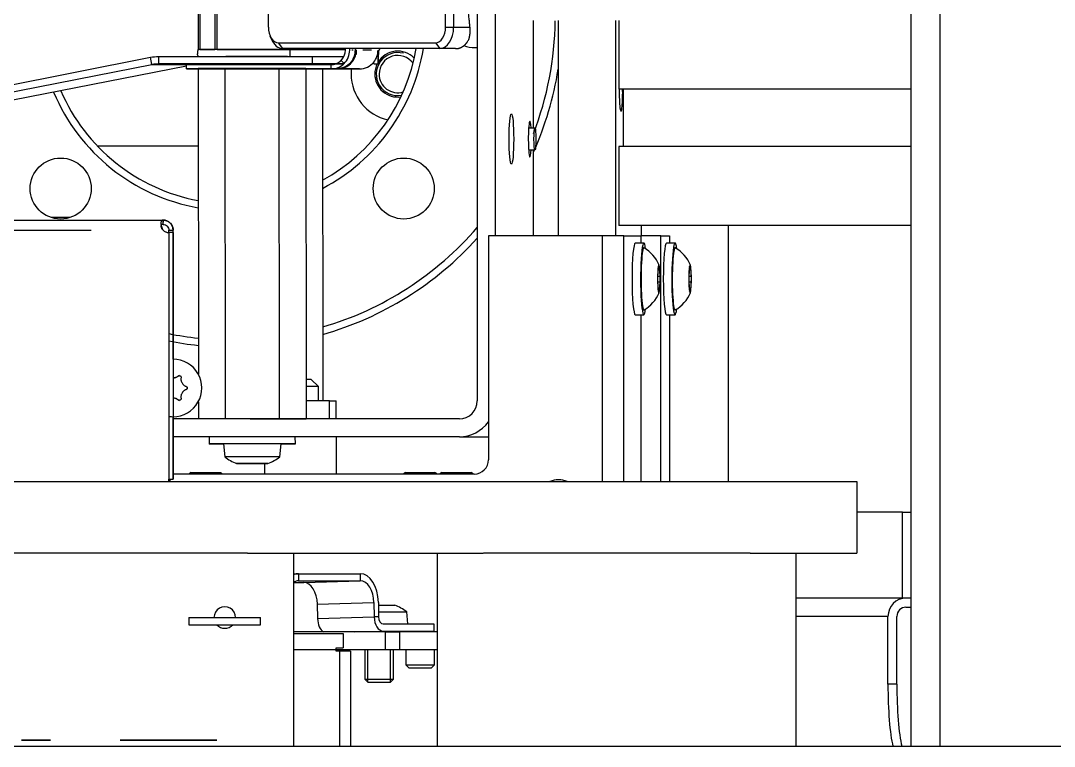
# Model space of a CAD drawing. Header units: millimetres. Extents: x -187347 to 135007, y -6415 to 292048.
# Drawn here: x -51236.3 to -51092.3, y 27112.8 to 27214 of the extents above; entities that cross this region are included whole.
import ezdxf

# ---------------------------------------------------------------- set-up
doc = ezdxf.new("R2010")
doc.units = ezdxf.units.MM
doc.header["$LTSCALE"] = 100
doc.layers.get('0').update_dxf_attribs({"lineweight": 18})
doc.layers.add('Layout CAT2', color=6, linetype='Continuous')

# ---------------------------------------------------------------- blocks, each defined once
blk = doc.blocks.new('643h346h634')
at = {"color": 0}
for p, q in [((17654.75, -876.4), (17654.75, -1676.4)), ((17650.78, -1676.4), (17650.78, -1420.78)), ((17590.32, -1459.49), (17590.32, -1628.25)), ((17592.81, -1459.49), (17592.81, -1605.25)), ((17585.9, -1576.15), (17585.9, -1517.15)), ((17587.03, -1517.15), (17587.03, -1576.15)), ((17551.42, -1553.65), (17551.42, -1579.28)), ((17551.69, -1553.65), (17551.69, -1579.28)), ((17553.75, -1561.62), (17553.75, -1579.27)), ((17554.1, -1579.27), (17554.09, -1561.62)), ((17598.16, -1590.25), (17598.16, -1575.25)), ((17601.6, -1575.25), (17601.6, -1605.25)), ((17609.57, -1575.25), (17609.57, -1605.25)), ((17610.03, -1575.25), (17610.03, -1584.81)), ((17585.9, -1576.15), (17587.03, -1576.15)), ((17587.03, -1576.15), (17589.31, -1576.15)), ((17561.44, -1577.35), (17561.63, -1577.79)), ((17551.69, -1579.28), (17551.42, -1579.28)), ((17551.69, -1579.27), (17553.75, -1579.27)), ((17553.92, -1579.27), (17551.69, -1579.27)), ((17554.1, -1579.27), (17571.95, -1579.26)), ((17571.95, -1579.26), (17554.18, -1579.27)), ((17563.24, -1579.15), (17562.63, -1578.35)), ((17562.63, -1578.35), (17584.49, -1578.35)), ((17585.1, -1579.15), (17563.24, -1579.15)), ((17564.25, -1580.25), (17564.25, -1579.26)), ((17571.95, -1579.36), (17571.95, -1579.15)), ((17572.55, -1579.36), (17572.55, -1579.15)), ((17573.04, -1579.36), (17572.85, -1579.36)), ((17573.34, -1579.96), (17573.34, -1579.36)), ((17573.38, -1579.96), (17573.37, -1579.15)), ((17573.37, -1579.15), (17573.37, -1579.96)), ((17573.47, -1579.36), (17573.47, -1579.96)), ((17575.59, -1579.36), (17574.37, -1579.36)), ((17576.5, -1581.26), (17576.5, -1579.36)), ((17576.69, -1579.26), (17576.68, -1579.26)), ((17576.69, -1579.15), (17576.69, -1579.26)), ((17576.7, -1579.26), (17576.7, -1579.15)), ((17584.49, -1578.35), (17585.1, -1579.15)), ((17587.31, -1579.15), (17585.1, -1579.15)), ((17523.76, -1584.5), (17544.79, -1580.36)), ((17544.98, -1581.34), (17544.79, -1580.36)), ((17545.9, -1580.25), (17567.32, -1580.25)), ((17545.9, -1580.25), (17545.9, -1581.25)), ((17551.33, -1580), (17551.45, -1580.25)), ((17567.32, -1580.25), (17571.74, -1580.26)), ((17567.32, -1580.25), (17567.32, -1581.25)), ((17571.76, -1581.23), (17571.34, -1580.8)), ((17572.98, -1580.68), (17573.07, -1580.74)), ((17573.27, -1579.96), (17573.34, -1579.96)), ((17573.4, -1579.96), (17573.27, -1579.96)), ((17573.37, -1579.96), (17573.34, -1579.96)), ((17573.47, -1579.96), (17573.38, -1579.96)), ((17573.47, -1579.96), (17573.4, -1579.96)), ((17575.9, -1581.26), (17575.9, -1581.02)), ((17549.81, -1581.58), (17485.16, -1594.3)), ((17523.94, -1585.48), (17544.98, -1581.34)), ((17544.98, -1581.34), (17550.81, -1581.36)), ((17545.9, -1581.25), (17567.32, -1581.25)), ((17551.73, -1581.27), (17545.9, -1581.25)), ((17549.81, -1581.37), (17569.98, -1581.36)), ((17549.81, -1581.97), (17549.81, -1581.37)), ((17549.81, -1581.58), (17549.81, -1581.58)), ((17549.81, -1581.97), (17569.98, -1581.96)), ((17550.23, -1581.97), (17549.81, -1581.97)), ((17551.45, -1581.97), (17550.23, -1581.97)), ((17550.81, -1581.36), (17550.75, -1581.37)), ((17550.91, -1581.37), (17551.33, -1581.29)), ((17550.91, -1581.37), (17551.32, -1581.29)), ((17551.45, -1581.97), (17550.93, -1581.97)), ((17550.93, -1581.97), (17551.45, -1581.97)), ((17551.45, -1581.86), (17555.17, -1581.85)), ((17551.45, -1581.86), (17551.47, -1624.54)), ((17554.03, -1581.27), (17551.73, -1581.27)), ((17554.01, -1581.26), (17554.13, -1581.37)), ((17555.17, -1581.85), (17562.68, -1581.85)), ((17555.17, -1581.85), (17555.2, -1630.75)), ((17562.68, -1581.85), (17566.46, -1581.85)), ((17562.68, -1581.85), (17562.7, -1630.75)), ((17563.81, -1581.36), (17563.91, -1581.26)), ((17563.91, -1581.26), (17563.91, -1581.26)), ((17566.14, -1581.36), (17566.24, -1581.26)), ((17566.24, -1581.26), (17566.24, -1581.26)), ((17571.71, -1581.27), (17566.24, -1581.27)), ((17566.46, -1581.85), (17566.48, -1630.75)), ((17566.46, -1581.96), (17570.92, -1581.96)), ((17570.73, -1581.96), (17566.46, -1581.96)), ((17567.32, -1581.25), (17571.48, -1581.26)), ((17573.91, -1581.96), (17568.77, -1581.96)), ((17568.77, -1581.96), (17568.8, -1628.25)), ((17569.98, -1581.96), (17569.98, -1581.36)), ((17569.98, -1581.96), (17570.73, -1581.96)), ((17570.92, -1581.96), (17573.91, -1581.96)), ((17572.5, -1581.26), (17572.71, -1581.27)), ((17572.65, -1581.27), (17572.5, -1581.27)), ((17575.9, -1581.26), (17576.5, -1581.26)), ((17650.78, -1584.81), (17610.03, -1584.81)), ((17610.69, -1592.81), (17610.69, -1584.81)), ((17598.36, -1590.25), (17597.48, -1590.25)), ((17537.37, -1592.7), (17551.46, -1592.7)), ((17597.48, -1593.25), (17598.36, -1593.25)), ((17598.16, -1605.25), (17598.16, -1593.25)), ((17610.04, -1592.81), (17610.04, -1603.81)), ((17610.2, -1592.81), (17610.04, -1592.81)), ((17650.78, -1592.81), (17610.04, -1592.81)), ((17650.78, -1592.81), (17610.2, -1592.81)), ((17533.58, -1602.7), (17530.98, -1602.7)), ((17436.15, -1603.05), (17546.55, -1603.05)), ((17546.55, -1603.05), (17546.55, -1603.05)), ((17546.55, -1603.65), (17546.55, -1603.05)), ((17546.55, -1603.05), (17546.55, -1603.05)), ((17546.55, -1603.65), (17546.55, -1603.05)), ((17546.55, -1603.65), (17546.55, -1603.65)), ((17546.58, -1603.65), (17546.61, -1603.05)), ((17650.78, -1603.81), (17610.04, -1603.81)), ((17613.2, -1605.25), (17613.2, -1603.81)), ((17625.28, -1603.81), (17625.28, -1639.49)), ((17446.16, -1604.45), (17536.55, -1604.45)), ((17546.55, -1604.45), (17546.55, -1604.45)), ((17547.35, -1604.45), (17547.95, -1604.45)), ((17547.95, -1604.76), (17547.35, -1604.76)), ((17547.35, -1604.76), (17547.35, -1639.15)), ((17547.35, -1604.76), (17547.35, -1604.76)), ((17547.35, -1604.76), (17547.35, -1639.15)), ((17547.95, -1622.45), (17547.95, -1604.45)), ((17547.95, -1604.45), (17547.95, -1604.45)), ((17547.95, -1604.76), (17547.95, -1639.15)), ((17591.88, -1605.25), (17591.88, -1636.45)), ((17607.76, -1605.25), (17591.88, -1605.25)), ((17607.76, -1639.49), (17607.76, -1605.25)), ((17607.76, -1639.49), (17607.76, -1605.25)), ((17610.75, -1605.25), (17607.76, -1605.25)), ((17610.75, -1605.25), (17613.11, -1605.25)), ((17610.75, -1639.49), (17610.75, -1605.25)), ((17615.92, -1605.25), (17613.11, -1605.25)), ((17613.11, -1605.25), (17613.11, -1606.25)), ((17615.92, -1639.49), (17615.92, -1605.25)), ((17615.92, -1605.25), (17617.1, -1605.25)), ((17617.1, -1605.25), (17617.1, -1606.25)), ((17613.53, -1606.25), (17612.34, -1606.25)), ((17617.88, -1606.25), (17616.69, -1606.25)), ((17615.52, -1609.83), (17615.62, -1609.83)), ((17615.52, -1610), (17615.73, -1610)), ((17615.53, -1609.61), (17615.58, -1609.61)), ((17619.87, -1609.83), (17619.97, -1609.83)), ((17619.87, -1610), (17620.08, -1610)), ((17619.88, -1609.61), (17619.93, -1609.61)), ((17615.47, -1610.87), (17615.78, -1610.87)), ((17619.82, -1610.87), (17620.13, -1610.87)), ((17615.47, -1611.64), (17615.78, -1611.64)), ((17615.52, -1612.51), (17615.73, -1612.51)), ((17615.62, -1612.67), (17615.52, -1612.67)), ((17615.53, -1612.89), (17615.58, -1612.89)), ((17619.82, -1611.64), (17620.13, -1611.64)), ((17619.87, -1612.51), (17620.08, -1612.51)), ((17619.97, -1612.67), (17619.87, -1612.67)), ((17619.88, -1612.89), (17619.93, -1612.89)), ((17613.53, -1615.59), (17613.55, -1615.58)), ((17617.88, -1615.59), (17617.9, -1615.58)), ((17612.34, -1616.25), (17613.53, -1616.25)), ((17613.11, -1616.25), (17613.11, -1639.49)), ((17616.69, -1616.25), (17617.88, -1616.25)), ((17617.1, -1616.25), (17617.1, -1639.49)), ((17547.99, -1625.03), (17547.99, -1625.03)), ((17548.63, -1624.79), (17548.63, -1624.79)), ((17568.2, -1626.25), (17567.2, -1625.25)), ((17568.2, -1628.25), (17568.2, -1626.25)), ((17547.99, -1627.88), (17547.99, -1627.88)), ((17548.63, -1628.11), (17548.63, -1628.11)), ((17551.47, -1628.36), (17551.47, -1630.75)), ((17569.72, -1628.25), (17566.48, -1628.25)), ((17569.72, -1628.25), (17570.65, -1628.25)), ((17569.72, -1630.75), (17569.72, -1628.25)), ((17570.65, -1630.75), (17570.65, -1628.25)), ((17547.95, -1637.15), (17547.95, -1630.45)), ((17587.83, -1630.75), (17547.95, -1630.75)), ((17558.67, -1630.75), (17562.7, -1630.75)), ((17562.75, -1630.75), (17560.97, -1630.75)), ((17562.7, -1630.75), (17566.48, -1630.75)), ((17566.48, -1630.75), (17562.75, -1630.75)), ((17587.83, -1633.25), (17547.95, -1633.25)), ((17552.97, -1633.26), (17552.98, -1634.26)), ((17554.98, -1634.25), (17555.14, -1636.07)), ((17557.19, -1633.25), (17557.19, -1633.25)), ((17562.82, -1636.07), (17562.98, -1634.25)), ((17564.98, -1634.25), (17564.97, -1633.25)), ((17570.7, -1638.45), (17570.7, -1633.25)), ((17587.83, -1633.25), (17591.88, -1633.25)), ((17560.7, -1636.97), (17560.7, -1638.45)), ((17589.89, -1638.45), (17547.95, -1638.45)), ((17550.43, -1638.25), (17554.53, -1638.25)), ((17580.31, -1638.25), (17584.41, -1638.25)), ((17585.38, -1638.25), (17589.48, -1638.25)), ((17298.84, -1639.49), (17643.22, -1639.49)), ((17547.35, -1639.15), (17547.95, -1639.15)), ((17547.35, -1639.49), (17547.35, -1639.15)), ((17547.35, -1639.15), (17547.35, -1639.15)), ((17547.35, -1639.49), (17547.35, -1639.15)), ((17547.5, -1639.49), (17547.5, -1639.15)), ((17547.5, -1639.15), (17547.5, -1639.49)), ((17547.5, -1639.15), (17547.5, -1639.49)), ((17547.5, -1639.49), (17547.5, -1639.15)), ((17547.95, -1639.15), (17547.95, -1639.15)), ((17643.22, -1639.49), (17643.22, -1649.49)), ((17649.58, -1643.75), (17643.22, -1643.75)), ((17649.58, -1643.75), (17650.78, -1643.75)), ((17649.58, -1655.75), (17649.58, -1643.75)), ((17558.33, -1649.49), (17521.17, -1649.49)), ((17558.33, -1649.49), (17591.16, -1649.49)), ((17564.75, -1676.4), (17564.75, -1649.49)), ((17584.75, -1649.49), (17584.75, -1676.4)), ((17628.33, -1649.49), (17591.17, -1649.49)), ((17628.33, -1649.49), (17643.22, -1649.49)), ((17634.75, -1676.4), (17634.75, -1649.49)), ((17564.75, -1652.36), (17565.41, -1652.34)), ((17565.41, -1652.34), (17574.01, -1652.34)), ((17565.41, -1652.34), (17565.42, -1653.34)), ((17574.01, -1652.34), (17574.03, -1653.34)), ((17564.75, -1653.57), (17566.14, -1653.57)), ((17565.42, -1653.34), (17574.03, -1653.34)), ((17566.14, -1653.57), (17574.03, -1653.34)), ((17649.58, -1655.75), (17634.75, -1655.75)), ((17650.78, -1655.75), (17649.58, -1655.75)), ((17555.14, -1656.95), (17555.14, -1656.95)), ((17568.04, -1656.57), (17575.93, -1656.34)), ((17568.04, -1656.57), (17568.07, -1658.57)), ((17575.93, -1656.34), (17575.96, -1658.34)), ((17576.54, -1656.34), (17576.58, -1658.34)), ((17576.55, -1656.74), (17578.83, -1656.74)), ((17650.05, -1657), (17650.78, -1657)), ((17550.14, -1658.45), (17560.14, -1658.45)), ((17550.14, -1658.45), (17550.14, -1659.45)), ((17560.14, -1659.45), (17560.14, -1658.45)), ((17568.07, -1658.57), (17575.96, -1658.34)), ((17576.58, -1658.34), (17575.96, -1658.34)), ((17576.56, -1657.63), (17580.49, -1657.63)), ((17580.64, -1659.34), (17580.49, -1657.63)), ((17647.54, -1658.28), (17634.75, -1658.28)), ((17647.54, -1667.75), (17647.54, -1658.28)), ((17648.78, -1667.75), (17648.78, -1658.28)), ((17550.14, -1659.45), (17560.14, -1659.45)), ((17555.14, -1659.95), (17555.14, -1659.95)), ((17573.28, -1660.45), (17577.23, -1660.34)), ((17577.21, -1659.34), (17584.28, -1659.34)), ((17577.23, -1660.34), (17584.29, -1660.34)), ((17578.43, -1660.45), (17578.43, -1660.4)), ((17584.29, -1660.34), (17580.35, -1660.45)), ((17584.28, -1659.34), (17584.29, -1660.34)), ((17577.5, -1660.45), (17564.75, -1660.45)), ((17564.75, -1660.65), (17571.65, -1660.65)), ((17571.65, -1660.65), (17571.65, -1660.65)), ((17571.65, -1660.65), (17571.65, -1662.65)), ((17577.5, -1660.45), (17577.5, -1662.95)), ((17577.5, -1660.45), (17579.49, -1660.45)), ((17584.75, -1660.45), (17579.49, -1660.45)), ((17579.49, -1660.45), (17579.49, -1662.95)), ((17577.5, -1662.95), (17564.75, -1662.95)), ((17570.65, -1663.15), (17570.65, -1662.65)), ((17570.65, -1662.65), (17571.65, -1662.65)), ((17570.65, -1662.65), (17570.65, -1662.65)), ((17570.65, -1663.15), (17570.65, -1662.95)), ((17571.15, -1663.15), (17570.65, -1663.15)), ((17570.65, -1663.15), (17570.65, -1663.15)), ((17571.15, -1662.95), (17571.15, -1663.15)), ((17571.15, -1663.15), (17571.15, -1676.4)), ((17572.65, -1663.15), (17571.15, -1663.15)), ((17571.65, -1662.65), (17571.65, -1662.65)), ((17571.65, -1662.95), (17571.65, -1663.15)), ((17571.89, -1662.95), (17571.89, -1663.15)), ((17572.65, -1663.15), (17572.65, -1676.4)), ((17572.65, -1663.15), (17572.65, -1676.4)), ((17572.65, -1663.15), (17572.65, -1663.15)), ((17574.65, -1662.95), (17574.65, -1667.02)), ((17575.07, -1667.45), (17575.07, -1662.95)), ((17579.49, -1662.95), (17577.5, -1662.95)), ((17578.22, -1667.45), (17578.22, -1662.95)), ((17578.65, -1667.02), (17578.65, -1662.95)), ((17584.75, -1662.95), (17579.49, -1662.95)), ((17580.36, -1662.95), (17580.36, -1665.02)), ((17584.36, -1665.02), (17584.36, -1662.95)), ((17580.36, -1665.02), (17580.78, -1665.45)), ((17580.36, -1665.02), (17584.36, -1665.02)), ((17580.78, -1665.45), (17583.93, -1665.45)), ((17583.93, -1665.45), (17584.36, -1665.02)), ((17574.65, -1667.02), (17575.07, -1667.45)), ((17574.65, -1667.02), (17578.65, -1667.02)), ((17575.07, -1667.45), (17578.22, -1667.45)), ((17578.22, -1667.45), (17578.65, -1667.02)), ((17648.78, -1667.75), (17647.54, -1667.75)), ((17526.81, -1675.56), (17526.96, -1675.56)), ((17527.01, -1675.56), (17526.81, -1675.56)), ((17526.81, -1675.56), (17526.81, -1675.56)), ((17526.81, -1675.56), (17527.01, -1675.56)), ((17526.96, -1675.56), (17526.81, -1675.56)), ((17526.81, -1675.56), (17526.81, -1675.56)), ((17526.96, -1675.56), (17526.96, -1675.56)), ((17527.01, -1675.56), (17530.66, -1675.56)), ((17527.01, -1675.56), (17527.01, -1675.56)), ((17527.01, -1675.56), (17527.01, -1675.56)), ((17530.66, -1675.56), (17527.01, -1675.56)), ((17527.33, -1675.56), (17527.18, -1675.56)), ((17527.18, -1675.56), (17527.18, -1675.56)), ((17527.18, -1675.56), (17527.33, -1675.56)), ((17527.18, -1675.56), (17527.18, -1675.56)), ((17527.18, -1675.56), (17527.38, -1675.56)), ((17527.38, -1675.56), (17527.18, -1675.56)), ((17527.33, -1675.56), (17527.33, -1675.56)), ((17527.38, -1675.56), (17528.98, -1675.56)), ((17528.98, -1675.56), (17527.38, -1675.56)), ((17527.38, -1675.56), (17527.38, -1675.56)), ((17527.38, -1675.56), (17527.38, -1675.56)), ((17528.98, -1675.56), (17528.98, -1675.56)), ((17528.98, -1675.56), (17529.18, -1675.56)), ((17529.18, -1675.56), (17528.98, -1675.56)), ((17528.98, -1675.56), (17528.98, -1675.56)), ((17529.03, -1675.56), (17529.18, -1675.56)), ((17529.18, -1675.56), (17529.03, -1675.56)), ((17529.03, -1675.56), (17529.03, -1675.56)), ((17529.18, -1675.56), (17529.18, -1675.56)), ((17529.18, -1675.56), (17529.18, -1675.56)), ((17530.86, -1675.56), (17530.66, -1675.56)), ((17530.66, -1675.56), (17530.66, -1675.56)), ((17530.66, -1675.56), (17530.86, -1675.56)), ((17530.66, -1675.56), (17530.66, -1675.56)), ((17530.86, -1675.56), (17530.66, -1675.56)), ((17530.66, -1675.56), (17530.66, -1675.56)), ((17530.66, -1675.56), (17530.86, -1675.56)), ((17530.86, -1675.56), (17530.86, -1675.56)), ((17530.86, -1675.56), (17530.86, -1675.56)), ((17540.59, -1675.56), (17540.59, -1675.56)), ((17540.59, -1675.56), (17552.59, -1675.56)), ((17552.59, -1675.56), (17540.59, -1675.56)), ((17552.59, -1675.56), (17552.59, -1675.56)), ((17554.05, -1675.56), (17552.59, -1675.56)), ((17552.59, -1675.56), (17554.05, -1675.56)), ((17552.59, -1675.56), (17552.59, -1675.56)), ((17554.05, -1675.56), (17554.05, -1675.56)), ((17229.75, -1676.4), (18129.75, -1676.4))]:
    blk.add_line(p, q, dxfattribs=at)
for centre in [(17532.28, -1598.65), (17580.08, -1598.65)]:
    blk.add_circle(centre, 4.25, dxfattribs=at)
for centre, radius, start, end in [((17556.18, -1574.75), 45, 338.8838, 359.3587), ((17556.18, -1574.75), 26, 298.9913, 350.2575), ((17556.18, -1574.75), 27, 297.8213, 350.6175), ((17579.25, -1582.7), 3, 75, 280.3898), ((17579.25, -1582.7), 3.2, 44.1, 149.2538), ((17589.98, -1574.75), 4.25, 249.2213, 270), ((17589.98, -1574.75), 4.25, 270, 274.6069), ((17579.25, -1582.7), 2.6, 35.2519, 180), ((17579.25, -1582.7), 6.5, 173.4863, 180), ((17579.25, -1582.7), 3.2, 153.2925, 180), ((17556.18, -1574.75), 46, 335.8631, 350.91), ((17579.25, -1582.7), 6.5, 180, 257.985), ((17579.25, -1582.7), 3.2, 180, 277.8863), ((17579.25, -1582.7), 2.6, 180, 286.7344), ((17556.18, -1574.75), 27, 202.815, 259.9144), ((17556.18, -1574.75), 26, 203.2763, 259.5263), ((17556.18, -1574.75), 45, 286.2675, 319.3481), ((17556.18, -1574.75), 46, 285.9075, 317.9137), ((17611.05, -1611.25), 5, 22.7146, 59.9597), ((17615.4, -1611.25), 5, 22.7146, 59.9597), ((17611.05, -1611.25), 5, 300.0403, 337.2854), ((17615.4, -1611.25), 5, 300.0403, 337.2854), ((17556.18, -1574.75), 46, 258.9356, 264.1162), ((17556.18, -1574.75), 45, 258.6881, 263.9869), ((17558.97, -1630.95), 6.4, 233.1467, 250.11), ((17558.97, -1630.95), 6.4, 289.9418, 306.905), ((17552.48, -1642.12), 4.38, 117.9055, 123.0645), ((17552.48, -1642.12), 4.38, 56.9355, 62.0945), ((17582.36, -1642.12), 4.38, 117.9055, 123.0645), ((17582.36, -1642.12), 4.38, 56.9355, 62.0945), ((17587.43, -1642.12), 4.38, 117.9055, 123.0645), ((17587.43, -1642.12), 4.38, 56.9355, 62.0945), ((17576.65, -1662.75), 6.4, 53.1209, 70.0841)]:
    blk.add_arc(centre, radius, start, end, dxfattribs=at)
for centre, major_axis, ratio, start_param, end_param in [((17562.63, -1576.15), (0, -2.2), 0.642784, 4.712389, 6.283185), ((17584.49, -1576.15), (0, -2.2), 0.642784, 0, 1.570796), ((17585.1, -1576.15), (0, 3), 0.642784, 3.141593, 4.712389), ((17563.24, -1576.15), (0, 3), 0.642784, 2.146002, 3.141593), ((17587.55, -1576.15), (0, 3), 0.642784, 3.970459, 4.154093), ((17554.47, -1579.27), (-2.6, 0), 0.000026, 4.855492, 4.989883), ((17554.47, -1579.27), (-2, 0), 0.000026, 4.855492, 4.989883), ((17569.95, -1579.36), (0, -2), 0.99956, 0.769234, 1.571685), ((17569.95, -1579.36), (0, -2.6), 0.99956, 0.769234, 1.571685), ((17570.74, -1579.36), (0, 2.6), 0.99956, 4.48041, 4.713278), ((17573.91, -1579.36), (0, 2.6), 0.995886, 4.01952, 4.71268), ((17576.68, -1581.26), (0, 2), 0.090619, 6.283159, 7.853955), ((17558.96, -1580.26), (-3.75, 0), 0.003491, 3.343647, 6.091657), ((17561.29, -1580.26), (-3.75, 0), 0.003491, 3.945552, 4.432793), ((17570.74, -1579.36), (0, 2.6), 0.99956, 4.153279, 4.48041), ((17570.88, -1579.36), (0, -2.6), 0.995886, 1.011089, 1.338219), ((17575.37, -1579.96), (-2, 0), 0.000026, 0.029657, 0.090744), ((17573.91, -1579.36), (0, 2.6), 0.995886, 3.141883, 4.01952), ((17551.75, -1586.27), (-0.01, -5), 0.995004, 3.239023, 3.333639), ((17558.96, -1581.26), (4.95, 0), 0.000224, 0.461655, 3.141828), ((17558.96, -1581.26), (4.95, 0), 0.000224, 0, 0.461655), ((17561.29, -1581.26), (4.95, 0), 0.000224, 0.461655, 1.013495), ((17561.29, -1581.26), (4.95, 0), 0.000224, 0, 0.461655), ((17610.34, -1585.25), (0, 2.65), 0.090637, 1.404783, 4.712389), ((17610.34, -1585.25), (0, 2.65), 0.090637, 4.712389, 4.878501), ((17597.66, -1591.75), (0, -2.5), 0.090637, 2.214332, 6.283185), ((17597.66, -1591.75), (0, -2.5), 0.090637, 0, 0.927359), ((17546.55, -1604.45), (0, 1.4), 1, 4.712389, 6.283185), ((17547.3, -1603.71), (0, -1.06), 1, 5.497787, 6.283185), ((17547.3, -1603.71), (0, 1.06), 1, 2.356194, 3.192669), ((17547.35, -1603.71), (0, 1.06), 0.000004, 3.090516, 3.926991), ((17547.95, -1603.71), (0, -1.06), 0.000004, 6.232109, 7.068583), ((17612.34, -1611.25), (0, -5), 0.090637, 3.141593, 6.283185), ((17613.53, -1611.25), (0, -5), 0.090637, 2.563638, 6.283185), ((17613.53, -1611.25), (0, -4.33), 0.090637, 3.089266, 6.283185), ((17616.69, -1611.25), (0, -5), 0.090637, 3.141593, 6.283185), ((17617.88, -1611.25), (0, -5), 0.090637, 2.563638, 6.283185), ((17617.88, -1611.25), (0, -4.33), 0.090637, 3.089266, 6.283185), ((17615.62, -1611.25), (0, -1.98), 0.090637, 3.665191, 4.712389), ((17615.46, -1610.2), (0, 0.69), 0.090637, 3.373135, 5.004445), ((17615.55, -1609.88), (0, -0.395), 0.090637, 3.665191, 5.004445), ((17615.62, -1611.25), (0, -1.97), 0.090637, 2.617994, 3.665191), ((17615.55, -1609.88), (0, -0.395), 0.090637, 2.325938, 3.665191), ((17615.62, -1609.14), (0, 0.69), 0.090637, 2.325938, 3.957248), ((17615.7, -1609.88), (0, -0.395), 0.090637, 2.617994, 3.957248), ((17615.7, -1609.88), (0, -0.395), 0.090637, 1.27874, 2.617994), ((17615.62, -1611.25), (0, -1.98), 0.090637, 1.570796, 2.617994), ((17615.79, -1610.2), (0, 0.69), 0.090637, 1.27874, 2.91005), ((17619.97, -1611.25), (0, -1.98), 0.090637, 3.665191, 4.712389), ((17619.81, -1610.2), (0, 0.69), 0.090637, 3.373135, 5.004445), ((17619.9, -1609.88), (0, -0.395), 0.090637, 3.665191, 5.004445), ((17619.97, -1611.25), (0, -1.97), 0.090637, 2.617994, 3.665191), ((17619.9, -1609.88), (0, -0.395), 0.090637, 2.325938, 3.665191), ((17619.97, -1609.14), (0, 0.69), 0.090637, 2.325938, 3.957248), ((17620.05, -1609.88), (0, -0.395), 0.090637, 2.617994, 3.957248), ((17620.05, -1609.88), (0, -0.395), 0.090637, 1.27874, 2.617994), ((17619.97, -1611.25), (0, -1.98), 0.090637, 1.570796, 2.617994), ((17620.14, -1610.2), (0, 0.69), 0.090637, 1.27874, 2.91005), ((17615.48, -1611.25), (0, -0.395), 0.090637, 3.373135, 4.712389), ((17615.48, -1611.25), (0, -0.395), 0.090637, 4.712389, 6.051643), ((17615.62, -1611.25), (0, -1.97), 0.090637, 4.712389, 5.759587), ((17615.62, -1611.25), (0, -1.98), 0.090637, 0.523599, 1.570796), ((17615.77, -1611.25), (0, -0.395), 0.090637, 1.570796, 2.91005), ((17615.77, -1611.25), (0, -0.395), 0.090637, 0.231542, 1.570796), ((17619.83, -1611.25), (0, -0.395), 0.090637, 3.373135, 4.712389), ((17619.83, -1611.25), (0, -0.395), 0.090637, 4.712389, 6.051643), ((17619.97, -1611.25), (0, -1.97), 0.090637, 4.712389, 5.759587), ((17619.97, -1611.25), (0, -1.98), 0.090637, 0.523599, 1.570796), ((17620.12, -1611.25), (0, -0.395), 0.090637, 1.570796, 2.91005), ((17620.12, -1611.25), (0, -0.395), 0.090637, 0.231542, 1.570796), ((17615.46, -1612.31), (0, 0.69), 0.090637, 4.420333, 6.051643), ((17615.55, -1612.62), (0, -0.395), 0.090637, 4.420333, 5.759587), ((17615.55, -1612.62), (0, -0.395), 0.090637, 5.759587, 7.09884), ((17615.62, -1613.36), (0, 0.69), 0.090637, 5.46753, 7.09884), ((17615.7, -1612.62), (0, -0.395), 0.090637, 5.46753, 6.806784), ((17615.7, -1612.62), (0, -0.395), 0.090637, 0.523599, 1.862853), ((17615.79, -1612.31), (0, 0.69), 0.090637, 0.231542, 1.862853), ((17619.81, -1612.31), (0, 0.69), 0.090637, 4.420333, 6.051643), ((17619.9, -1612.62), (0, -0.395), 0.090637, 4.420333, 5.759587), ((17619.9, -1612.62), (0, -0.395), 0.090637, 5.759587, 7.09884), ((17619.97, -1613.36), (0, 0.69), 0.090637, 5.46753, 7.09884), ((17620.05, -1612.62), (0, -0.395), 0.090637, 5.46753, 6.806784), ((17620.05, -1612.62), (0, -0.395), 0.090637, 0.523599, 1.862853), ((17620.14, -1612.31), (0, 0.69), 0.090637, 0.231542, 1.862853), ((17615.62, -1611.25), (0, -1.97), 0.090637, 5.759587, 6.806784), ((17619.97, -1611.25), (0, -1.97), 0.090637, 5.759587, 6.806784), ((17613.53, -1611.25), (0, -5), 0.090637, 0, 0.577955), ((17617.88, -1611.25), (0, -5), 0.090637, 0, 0.577955), ((17547.95, -1626.45), (0, -4), 1, 0, 3.141593), ((17547.95, -1626.65), (0, 2.5), 0.000004, 0.863742, 2.082385), ((17547.99, -1624.05), (0, -0.975), 1, 0.000003, 0.712427), ((17548.8, -1624.99), (0, 0.26), 1, 6.283159, 6.995612), ((17565.7, -1625.25), (-1.5, 0), 0.000021, 3.141593, 4.165281), ((17565.7, -1626.25), (2.5, 0), 0.000021, 0, 1.253319), ((17547.99, -1628.85), (0, -0.975), 1, 2.429166, 3.14159), ((17548.8, -1627.92), (0, 0.26), 1, 2.429166, 3.141619), ((17587.83, -1628.25), (0, 2.5), 0.995884, 3.141593, 4.712389), ((17547.95, -1626.45), (0, -4), 1, 6.170088, 6.283185), ((17587.83, -1628.25), (0, 5), 0.995884, 3.141593, 4.089961), ((17558.97, -1633.25), (-6, 0), 0.000021, 4.759418, 6.283185), ((17558.98, -1634.25), (-6, 0), 0.000021, 2.300533, 6.283185), ((17558.98, -1634.25), (-6, 0), 0.000021, 0, 0.841067), ((17558.98, -1634.25), (4, 0), 0.000021, 0, 3.141593), ((17547.95, -1637.15), (0, 2), 0.000004, 3.141593, 4.712389), ((17558.98, -1636.07), (3.84, 0), 0.000021, 0, 3.141593), ((17561.29, -1636.97), (2.18, 0), 0.000021, 1.845002, 4.438092), ((17589.89, -1636.45), (0, 2), 0.995884, 3.141593, 4.712389), ((17601.64, -1642.45), (0, -3.2), 0.995884, 2.757533, 3.525751), ((17603.58, -1642.45), (0, -3.2), 0.995884, 3.450778, 3.525666), ((17603.03, -1642.45), (0, 3), 0.995884, 0.08635, 0.148887), ((17565.48, -1656.34), (0.12, -4), 0.614379, 3.123887, 3.396568), ((17574.08, -1656.34), (0.12, -4), 0.614379, 1.553091, 3.123887), ((17565.48, -1656.34), (0.09, -3), 0.614379, 3.123887, 3.502277), ((17566.2, -1656.57), (0.09, -3), 0.614379, 1.553091, 3.123887), ((17574.08, -1656.34), (0.09, -3), 0.614379, 1.553091, 3.123887), ((17650.05, -1658.28), (0, -2.53), 0.990284, 3.141593, 4.712389), ((17555.14, -1658.45), (0, 1.5), 1, 4.712389, 7.853982), ((17650.05, -1658.28), (0, -1.28), 0.990284, 3.141593, 4.712389), ((17569.3, -1658.57), (-0.06, 2), 0.614379, 1.553091, 2.785086), ((17577.19, -1658.34), (-0.06, 2), 0.614379, 1.553091, 3.123887), ((17577.19, -1658.34), (-0.029, 1), 0.614379, 1.553091, 3.123887), ((17555.14, -1658.45), (0, 1.5), 1, 2.300524, 3.982661), ((17576.66, -1660.45), (-2.4, -0.04), 0.013969, 3.803267, 5.374162), ((17576.66, -1660.45), (-2.4, -0.04), 0.013969, 2.398386, 3.803267), ((17648.93, -1667.75), (0, 10), 0.139061, 1.570796, 2.61567), ((17650.17, -1667.75), (0, 10), 0.139061, 1.570796, 2.61567)]:
    blk.add_ellipse(centre, major_axis=major_axis, ratio=ratio, start_param=start_param, end_param=end_param, dxfattribs=at)
for centre, major_axis, ratio in [((17595.08, -1591.75), (0, -3.5), 0.090637), ((17598.36, -1591.75), (0, 1.5), 0.090637), ((17558.98, -1636.97), (2.18, 0), 0.000021)]:
    blk.add_ellipse(centre, major_axis=major_axis, ratio=ratio, dxfattribs=at)
for points, degree in [([(17561.22, -1576.15), (17561.22, -1517.15)], 1), ([(17589.31, -1576.15), (17588.74, -1570.65)], 1), ([(17544.79, -1580.36), (17545.15, -1580.29), (17545.52, -1580.25), (17545.9, -1580.25)], 3), ([(17569.98, -1581.96), (17570.63, -1581.96), (17571.29, -1581.7), (17571.76, -1581.23)], 3), ([(17572.94, -1580.74), (17572.48, -1581.49), (17571.61, -1581.97), (17570.73, -1581.96)], 3), ([(17570.92, -1581.96), (17571.78, -1581.97), (17572.63, -1581.49), (17573.07, -1580.74)], 3), ([(17546.61, -1603.05), (17546.59, -1603.05), (17546.57, -1603.05), (17546.55, -1603.05)], 3), ([(17546.58, -1603.65), (17546.57, -1603.65), (17546.56, -1603.65), (17546.55, -1603.65)], 3)]:
    blk.add_open_spline(points, degree=degree, dxfattribs=at)
for points, knots in [([(17589.19, -1577.74), (17589.19, -1577.74), (17589.19, -1577.72), (17589.2, -1577.7), (17589.21, -1577.68), (17589.21, -1577.65), (17589.22, -1577.63), (17589.22, -1577.61), (17589.23, -1577.58), (17589.24, -1577.56), (17589.24, -1577.53), (17589.25, -1577.51), (17589.25, -1577.48), (17589.26, -1577.46), (17589.26, -1577.43), (17589.27, -1577.41), (17589.27, -1577.38), (17589.28, -1577.35), (17589.28, -1577.33), (17589.29, -1577.3), (17589.29, -1577.27), (17589.29, -1577.24), (17589.3, -1577.22), (17589.3, -1577.19), (17589.31, -1577.16), (17589.31, -1577.13), (17589.31, -1577.1), (17589.32, -1577.07), (17589.32, -1577.04), (17589.32, -1577.01), (17589.32, -1576.98), (17589.33, -1576.95), (17589.33, -1576.92), (17589.33, -1576.89), (17589.33, -1576.86), (17589.33, -1576.83), (17589.34, -1576.79), (17589.34, -1576.76), (17589.34, -1576.72), (17589.34, -1576.68), (17589.34, -1576.64), (17589.34, -1576.6), (17589.34, -1576.55), (17589.34, -1576.51), (17589.33, -1576.46), (17589.33, -1576.41), (17589.33, -1576.37), (17589.33, -1576.31), (17589.32, -1576.26), (17589.32, -1576.21), (17589.31, -1576.17), (17589.31, -1576.15)], [0, 0, 0, 0, 0.015443, 0.031013, 0.046713, 0.06254, 0.078495, 0.094579, 0.110791, 0.127132, 0.1436, 0.160197, 0.176922, 0.193776, 0.210758, 0.227868, 0.245106, 0.262473, 0.279968, 0.297591, 0.315343, 0.333223, 0.351231, 0.369367, 0.387632, 0.406026, 0.424547, 0.443197, 0.461975, 0.480882, 0.499917, 0.517016, 0.534948, 0.553711, 0.573307, 0.593734, 0.614994, 0.637086, 0.66001, 0.683766, 0.708354, 0.733774, 0.760026, 0.787111, 0.815027, 0.843776, 0.873356, 0.903769, 0.935014, 0.967091, 1, 1, 1, 1]), ([(17587.31, -1579.15), (17587.32, -1579.15), (17587.33, -1579.15), (17587.35, -1579.15), (17587.38, -1579.15), (17587.4, -1579.15), (17587.42, -1579.15), (17587.44, -1579.15), (17587.46, -1579.15), (17587.48, -1579.15), (17587.5, -1579.14), (17587.52, -1579.14), (17587.54, -1579.14), (17587.55, -1579.14), (17587.57, -1579.13), (17587.59, -1579.13), (17587.61, -1579.13), (17587.63, -1579.12), (17587.65, -1579.12), (17587.67, -1579.12), (17587.68, -1579.11), (17587.7, -1579.11), (17587.72, -1579.1), (17587.74, -1579.1), (17587.75, -1579.1), (17587.77, -1579.09), (17587.79, -1579.09), (17587.8, -1579.08), (17587.82, -1579.08), (17587.83, -1579.07), (17587.85, -1579.07), (17587.86, -1579.06), (17587.88, -1579.06), (17587.9, -1579.05), (17587.91, -1579.05), (17587.92, -1579.04), (17587.94, -1579.04), (17587.95, -1579.03), (17587.97, -1579.02), (17587.98, -1579.02), (17588, -1579.01), (17588.01, -1579.01), (17588.02, -1579), (17588.04, -1579), (17588.05, -1578.99), (17588.06, -1578.98), (17588.07, -1578.98), (17588.09, -1578.97), (17588.1, -1578.97), (17588.11, -1578.96), (17588.12, -1578.95), (17588.13, -1578.95), (17588.14, -1578.94), (17588.16, -1578.94), (17588.17, -1578.93), (17588.18, -1578.92), (17588.19, -1578.92), (17588.2, -1578.91), (17588.21, -1578.91), (17588.23, -1578.89), (17588.26, -1578.87), (17588.31, -1578.85), (17588.35, -1578.82), (17588.39, -1578.79), (17588.43, -1578.76), (17588.47, -1578.73), (17588.51, -1578.69), (17588.55, -1578.66), (17588.59, -1578.63), (17588.62, -1578.59), (17588.66, -1578.56), (17588.69, -1578.52), (17588.73, -1578.49), (17588.76, -1578.45), (17588.79, -1578.41), (17588.83, -1578.37), (17588.86, -1578.34), (17588.89, -1578.3), (17588.92, -1578.26), (17588.94, -1578.22), (17588.96, -1578.19), (17588.97, -1578.18)], [0, 0, 0, 0, 0.011412, 0.022726, 0.033943, 0.045061, 0.056083, 0.067006, 0.077832, 0.088559, 0.09919, 0.109722, 0.120157, 0.130494, 0.140733, 0.150875, 0.160919, 0.170865, 0.180713, 0.190464, 0.200117, 0.209672, 0.21913, 0.228489, 0.237752, 0.246916, 0.255983, 0.264951, 0.273823, 0.282596, 0.291272, 0.29985, 0.30833, 0.316713, 0.324998, 0.333185, 0.341275, 0.349266, 0.357161, 0.364957, 0.372655, 0.380256, 0.38776, 0.395165, 0.402473, 0.409683, 0.416795, 0.42381, 0.430727, 0.437546, 0.444268, 0.450891, 0.457417, 0.463846, 0.470177, 0.476409, 0.482545, 0.488582, 0.494522, 0.500364, 0.526458, 0.552322, 0.577955, 0.603358, 0.62853, 0.653472, 0.678183, 0.702665, 0.726916, 0.750937, 0.774728, 0.798289, 0.821621, 0.844722, 0.867593, 0.890235, 0.912647, 0.93483, 0.956783, 0.978506, 1, 1, 1, 1]), ([(17551.33, -1580), (17551.33, -1579.99), (17551.33, -1579.99), (17551.33, -1579.98), (17551.34, -1579.97), (17551.34, -1579.95), (17551.34, -1579.94), (17551.35, -1579.93), (17551.35, -1579.92), (17551.35, -1579.91), (17551.35, -1579.9), (17551.36, -1579.89), (17551.36, -1579.88), (17551.36, -1579.87), (17551.36, -1579.86), (17551.37, -1579.85), (17551.37, -1579.84), (17551.37, -1579.83), (17551.37, -1579.82), (17551.37, -1579.81), (17551.38, -1579.8), (17551.38, -1579.79), (17551.38, -1579.78), (17551.38, -1579.77), (17551.38, -1579.76), (17551.38, -1579.75), (17551.38, -1579.75), (17551.39, -1579.74), (17551.39, -1579.73), (17551.39, -1579.72), (17551.39, -1579.71), (17551.39, -1579.7), (17551.39, -1579.7), (17551.39, -1579.69), (17551.39, -1579.68), (17551.39, -1579.68), (17551.4, -1579.66), (17551.4, -1579.63), (17551.4, -1579.59), (17551.41, -1579.56), (17551.41, -1579.52), (17551.41, -1579.48), (17551.41, -1579.45), (17551.42, -1579.41), (17551.42, -1579.38), (17551.42, -1579.35), (17551.42, -1579.31), (17551.42, -1579.29), (17551.42, -1579.28)], [0, 0, 0, 0, 0.01917, 0.038053, 0.056649, 0.074958, 0.092979, 0.110713, 0.12816, 0.14532, 0.162192, 0.178777, 0.195075, 0.211086, 0.226809, 0.242245, 0.257394, 0.272256, 0.286831, 0.301118, 0.315118, 0.328831, 0.342257, 0.355395, 0.368246, 0.38081, 0.393087, 0.405076, 0.416779, 0.428194, 0.439321, 0.450162, 0.460715, 0.470981, 0.48096, 0.490652, 0.500056, 0.551088, 0.601003, 0.649801, 0.697483, 0.744048, 0.789496, 0.833828, 0.877045, 0.919145, 0.96013, 1, 1, 1, 1]), ([(17569.98, -1581.36), (17569.98, -1581.36), (17570, -1581.36), (17570.02, -1581.36), (17570.04, -1581.36), (17570.06, -1581.36), (17570.09, -1581.36), (17570.11, -1581.36), (17570.13, -1581.35), (17570.15, -1581.35), (17570.17, -1581.35), (17570.2, -1581.35), (17570.22, -1581.35), (17570.24, -1581.34), (17570.27, -1581.34), (17570.29, -1581.34), (17570.31, -1581.33), (17570.34, -1581.33), (17570.36, -1581.32), (17570.39, -1581.32), (17570.41, -1581.31), (17570.43, -1581.31), (17570.46, -1581.3), (17570.48, -1581.29), (17570.51, -1581.29), (17570.53, -1581.28), (17570.56, -1581.27), (17570.58, -1581.26), (17570.61, -1581.26), (17570.63, -1581.25), (17570.66, -1581.24), (17570.68, -1581.23), (17570.71, -1581.22), (17570.73, -1581.21), (17570.75, -1581.2), (17570.78, -1581.19), (17570.8, -1581.18), (17570.83, -1581.16), (17570.86, -1581.15), (17570.88, -1581.14), (17570.91, -1581.12), (17570.94, -1581.11), (17570.97, -1581.09), (17571, -1581.07), (17571.03, -1581.05), (17571.06, -1581.03), (17571.09, -1581.01), (17571.12, -1580.99), (17571.15, -1580.97), (17571.18, -1580.94), (17571.22, -1580.92), (17571.25, -1580.89), (17571.28, -1580.86), (17571.31, -1580.83), (17571.33, -1580.81), (17571.34, -1580.8)], [0, 0, 0, 0, 0.014278, 0.028672, 0.043185, 0.057814, 0.072562, 0.087426, 0.102409, 0.117509, 0.132726, 0.148061, 0.163515, 0.179085, 0.194774, 0.210581, 0.226505, 0.242547, 0.258708, 0.274986, 0.291382, 0.307897, 0.324529, 0.34128, 0.358149, 0.375136, 0.392241, 0.409465, 0.426807, 0.444267, 0.461845, 0.479542, 0.497358, 0.513651, 0.530568, 0.548109, 0.566274, 0.585064, 0.604477, 0.624515, 0.645178, 0.666464, 0.688375, 0.71091, 0.734069, 0.757853, 0.782261, 0.807293, 0.83295, 0.859231, 0.886136, 0.913665, 0.941819, 0.970597, 1, 1, 1, 1]), ([(17544.98, -1581.34), (17545.02, -1581.34), (17545.09, -1581.32), (17545.19, -1581.31), (17545.3, -1581.29), (17545.41, -1581.28), (17545.53, -1581.27), (17545.64, -1581.26), (17545.76, -1581.25), (17545.85, -1581.25), (17545.9, -1581.25)], [0, 0, 0, 0, 0.135372, 0.232125, 0.348275, 0.470384, 0.59842, 0.732348, 0.843912, 1, 1, 1, 1]), ([(17551.73, -1581.27), (17551.69, -1581.27), (17551.62, -1581.27), (17551.53, -1581.27), (17551.44, -1581.28), (17551.37, -1581.28), (17551.33, -1581.28), (17551.31, -1581.29), (17551.29, -1581.29), (17551.28, -1581.29), (17551.27, -1581.29)], [0, 0, 0, 0, 0.251245, 0.430798, 0.646335, 0.801561, 0.896443, 0.930962, 0.959728, 1, 1, 1, 1]), ([(17546.55, -1603.05), (17546.46, -1603.05), (17546.38, -1603.08), (17546.3, -1603.18), (17546.28, -1603.22), (17546.25, -1603.33), (17546.24, -1603.39), (17546.24, -1603.53), (17546.25, -1603.61), (17546.28, -1603.78), (17546.3, -1603.87), (17546.38, -1604.13), (17546.46, -1604.31), (17546.55, -1604.45)], [0, 0, 0, 0, 0.25, 0.25, 0.375, 0.375, 0.5, 0.5, 0.625, 0.625, 0.75, 0.75, 1, 1, 1, 1]), ([(17546.55, -1603.65), (17546.54, -1603.65), (17546.51, -1603.65), (17546.46, -1603.66), (17546.42, -1603.66), (17546.39, -1603.67), (17546.35, -1603.69), (17546.32, -1603.7), (17546.3, -1603.72), (17546.28, -1603.75), (17546.26, -1603.78), (17546.25, -1603.81), (17546.25, -1603.85), (17546.24, -1603.91), (17546.26, -1604.02), (17546.31, -1604.16), (17546.38, -1604.27), (17546.46, -1604.37), (17546.52, -1604.42), (17546.55, -1604.45)], [0, 0, 0, 0, 0.043949, 0.087403, 0.130373, 0.172875, 0.214931, 0.256573, 0.297841, 0.338785, 0.379465, 0.41994, 0.460275, 0.500539, 0.621165, 0.743651, 0.827263, 0.912661, 1, 1, 1, 1]), ([(17546.58, -1603.65), (17546.67, -1603.66), (17546.77, -1603.67), (17546.96, -1603.76), (17547.06, -1603.82), (17547.21, -1603.98), (17547.27, -1604.08), (17547.34, -1604.28), (17547.35, -1604.37), (17547.35, -1604.45)], [0, 0, 0, 0, 0.25, 0.25, 0.5, 0.5, 0.75, 0.75, 1, 1, 1, 1]), ([(17546.61, -1603.05), (17546.63, -1603.05), (17546.67, -1603.06), (17546.74, -1603.06), (17546.81, -1603.07), (17546.88, -1603.09), (17546.95, -1603.11), (17547.02, -1603.13), (17547.1, -1603.16), (17547.17, -1603.19), (17547.24, -1603.23), (17547.31, -1603.27), (17547.38, -1603.32), (17547.45, -1603.37), (17547.51, -1603.43), (17547.62, -1603.54), (17547.76, -1603.72), (17547.86, -1603.93), (17547.91, -1604.1), (17547.94, -1604.22), (17547.95, -1604.34), (17547.95, -1604.42), (17547.95, -1604.45)], [0, 0, 0, 0, 0.032972, 0.066554, 0.100717, 0.135425, 0.170641, 0.206323, 0.24243, 0.278914, 0.315719, 0.352791, 0.390072, 0.427505, 0.465031, 0.502591, 0.633151, 0.760926, 0.823147, 0.883858, 0.942863, 1, 1, 1, 1]), ([(17547.95, -1625.03), (17548.02, -1625.03), (17548.08, -1625.03), (17548.17, -1625.01), (17548.2, -1625.01), (17548.24, -1625), (17548.26, -1624.99), (17548.29, -1624.98), (17548.3, -1624.98), (17548.37, -1624.95), (17548.43, -1624.93), (17548.51, -1624.88), (17548.53, -1624.87), (17548.58, -1624.83), (17548.61, -1624.81), (17548.63, -1624.79)], [0, 0, 0, 0, 0.25, 0.25, 0.375, 0.375, 0.4375, 0.4375, 0.5, 0.5, 0.75, 0.75, 0.875, 0.875, 1, 1, 1, 1]), ([(17548.63, -1624.79), (17548.65, -1624.77), (17548.67, -1624.76), (17548.7, -1624.75), (17548.71, -1624.75), (17548.72, -1624.74), (17548.73, -1624.74), (17548.75, -1624.73), (17548.76, -1624.73), (17548.79, -1624.73), (17548.8, -1624.73), (17548.83, -1624.73), (17548.84, -1624.73), (17548.86, -1624.74), (17548.87, -1624.74), (17548.88, -1624.74), (17548.89, -1624.74), (17548.91, -1624.75), (17548.92, -1624.76), (17548.93, -1624.77), (17548.94, -1624.77), (17548.95, -1624.78), (17548.96, -1624.78), (17548.97, -1624.8), (17548.98, -1624.8), (17549, -1624.82), (17549, -1624.82), (17549.01, -1624.84), (17549.01, -1624.84), (17549.02, -1624.86), (17549.03, -1624.87), (17549.04, -1624.89), (17549.05, -1624.91), (17549.05, -1624.93), (17549.06, -1624.96), (17549.06, -1624.98), (17549.06, -1625.01), (17549.06, -1625.02), (17549.05, -1625.04)], [0, 0, 0, 0, 0.125, 0.125, 0.15625, 0.15625, 0.1875, 0.1875, 0.25, 0.25, 0.3125, 0.3125, 0.375, 0.375, 0.40625, 0.40625, 0.4375, 0.4375, 0.5, 0.5, 0.53125, 0.53125, 0.5625, 0.5625, 0.625, 0.625, 0.65625, 0.65625, 0.6875, 0.6875, 0.75, 0.75, 0.8125, 0.8125, 0.875, 0.9375, 0.9375, 1, 1, 1, 1]), ([(17549.05, -1625.04), (17549.04, -1625.1), (17549.04, -1625.16), (17549.04, -1625.25), (17549.04, -1625.28), (17549.04, -1625.34), (17549.05, -1625.37), (17549.06, -1625.46), (17549.08, -1625.52), (17549.11, -1625.6), (17549.13, -1625.63), (17549.16, -1625.69), (17549.17, -1625.71), (17549.19, -1625.74)], [0, 0, 0, 0, 0.25, 0.25, 0.375, 0.375, 0.5, 0.5, 0.75, 0.75, 0.875, 0.875, 1, 1, 1, 1]), ([(17549.19, -1625.74), (17549.22, -1625.8), (17549.25, -1625.85), (17549.31, -1625.92), (17549.33, -1625.94), (17549.36, -1625.98), (17549.37, -1625.99), (17549.39, -1626.01), (17549.4, -1626.02), (17549.46, -1626.07), (17549.51, -1626.1), (17549.59, -1626.15), (17549.62, -1626.16), (17549.67, -1626.19), (17549.7, -1626.2), (17549.73, -1626.21)], [0, 0, 0, 0, 0.25, 0.25, 0.375, 0.375, 0.4375, 0.4375, 0.5, 0.5, 0.75, 0.75, 0.875, 0.875, 1, 1, 1, 1]), ([(17549.19, -1627.16), (17549.15, -1627.22), (17549.13, -1627.27), (17549.09, -1627.36), (17549.08, -1627.39), (17549.07, -1627.43), (17549.07, -1627.45), (17549.06, -1627.48), (17549.06, -1627.49), (17549.04, -1627.57), (17549.04, -1627.63), (17549.04, -1627.72), (17549.04, -1627.75), (17549.04, -1627.81), (17549.05, -1627.84), (17549.05, -1627.87)], [0, 0, 0, 0, 0.25, 0.25, 0.375, 0.375, 0.4375, 0.4375, 0.5, 0.5, 0.75, 0.75, 0.875, 0.875, 1, 1, 1, 1]), ([(17549.73, -1626.7), (17549.67, -1626.72), (17549.62, -1626.74), (17549.54, -1626.79), (17549.51, -1626.8), (17549.46, -1626.84), (17549.44, -1626.86), (17549.37, -1626.92), (17549.33, -1626.96), (17549.27, -1627.03), (17549.25, -1627.06), (17549.22, -1627.11), (17549.2, -1627.14), (17549.19, -1627.16)], [0, 0, 0, 0, 0.25, 0.25, 0.375, 0.375, 0.5, 0.5, 0.75, 0.75, 0.875, 0.875, 1, 1, 1, 1]), ([(17549.73, -1626.21), (17549.75, -1626.22), (17549.78, -1626.23), (17549.8, -1626.25), (17549.81, -1626.25), (17549.82, -1626.26), (17549.83, -1626.27), (17549.85, -1626.29), (17549.86, -1626.31), (17549.87, -1626.32), (17549.88, -1626.35), (17549.89, -1626.36), (17549.89, -1626.38), (17549.9, -1626.39), (17549.9, -1626.4), (17549.9, -1626.41), (17549.9, -1626.43), (17549.9, -1626.44), (17549.9, -1626.46), (17549.9, -1626.47), (17549.9, -1626.48), (17549.9, -1626.49), (17549.9, -1626.51), (17549.9, -1626.52), (17549.89, -1626.54), (17549.89, -1626.54), (17549.88, -1626.56), (17549.88, -1626.56), (17549.87, -1626.58), (17549.86, -1626.59), (17549.85, -1626.61), (17549.84, -1626.63), (17549.82, -1626.64), (17549.8, -1626.66), (17549.78, -1626.68), (17549.75, -1626.69), (17549.74, -1626.69), (17549.73, -1626.7)], [0, 0, 0, 0, 0.125, 0.125, 0.15625, 0.15625, 0.1875, 0.25, 0.25, 0.3125, 0.3125, 0.375, 0.375, 0.40625, 0.40625, 0.4375, 0.4375, 0.5, 0.5, 0.53125, 0.53125, 0.5625, 0.5625, 0.625, 0.625, 0.65625, 0.65625, 0.6875, 0.6875, 0.75, 0.75, 0.8125, 0.8125, 0.875, 0.9375, 0.9375, 1, 1, 1, 1]), ([(17548.63, -1628.11), (17548.58, -1628.07), (17548.53, -1628.04), (17548.46, -1627.99), (17548.43, -1627.98), (17548.37, -1627.95), (17548.35, -1627.94), (17548.26, -1627.91), (17548.2, -1627.9), (17548.11, -1627.88), (17548.08, -1627.88), (17548.02, -1627.88), (17547.99, -1627.88), (17547.95, -1627.88)], [0, 0, 0, 0, 0.25, 0.25, 0.375, 0.375, 0.5, 0.5, 0.75, 0.75, 0.875, 0.875, 1, 1, 1, 1]), ([(17549.05, -1627.87), (17549.06, -1627.89), (17549.06, -1627.92), (17549.06, -1627.95), (17549.06, -1627.96), (17549.05, -1627.97), (17549.05, -1627.98), (17549.05, -1628), (17549.04, -1628.01), (17549.03, -1628.04), (17549.02, -1628.05), (17549.01, -1628.07), (17549, -1628.08), (17548.99, -1628.1), (17548.98, -1628.1), (17548.97, -1628.11), (17548.97, -1628.11), (17548.95, -1628.13), (17548.94, -1628.13), (17548.92, -1628.14), (17548.92, -1628.15), (17548.91, -1628.15), (17548.9, -1628.16), (17548.88, -1628.16), (17548.87, -1628.17), (17548.85, -1628.17), (17548.84, -1628.17), (17548.83, -1628.17), (17548.82, -1628.18), (17548.8, -1628.18), (17548.79, -1628.18), (17548.76, -1628.17), (17548.75, -1628.17), (17548.72, -1628.16), (17548.7, -1628.16), (17548.67, -1628.14), (17548.65, -1628.13), (17548.64, -1628.12), (17548.63, -1628.11)], [0, 0, 0, 0, 0.125, 0.125, 0.15625, 0.15625, 0.1875, 0.1875, 0.25, 0.25, 0.3125, 0.3125, 0.375, 0.375, 0.40625, 0.40625, 0.4375, 0.4375, 0.5, 0.5, 0.53125, 0.53125, 0.5625, 0.5625, 0.625, 0.625, 0.65625, 0.65625, 0.6875, 0.6875, 0.75, 0.75, 0.8125, 0.8125, 0.875, 0.9375, 0.9375, 1, 1, 1, 1]), ([(17550.53, -1638.28), (17550.53, -1638.28), (17550.53, -1638.28), (17550.53, -1638.28), (17550.53, -1638.28), (17550.53, -1638.28), (17550.53, -1638.28), (17550.53, -1638.28), (17550.54, -1638.28), (17550.54, -1638.28), (17550.54, -1638.28), (17550.54, -1638.28), (17550.55, -1638.28), (17550.55, -1638.28), (17550.56, -1638.29), (17550.58, -1638.29), (17550.61, -1638.3), (17550.66, -1638.31), (17550.7, -1638.32), (17550.73, -1638.32), (17550.74, -1638.33), (17550.76, -1638.33), (17550.78, -1638.34), (17550.79, -1638.34), (17550.81, -1638.34), (17550.82, -1638.35), (17550.83, -1638.35)], [0, 0, 0, 0, 0.015213, 0.034762, 0.054283, 0.073784, 0.093272, 0.112754, 0.132238, 0.15173, 0.171239, 0.19077, 0.210333, 0.229933, 0.249579, 0.375809, 0.502378, 0.626369, 0.750207, 0.78645, 0.822394, 0.858108, 0.893658, 0.929112, 0.964538, 1, 1, 1, 1]), ([(17553.63, -1638.35), (17553.63, -1638.35), (17553.64, -1638.35), (17553.64, -1638.34), (17553.64, -1638.34), (17553.64, -1638.34), (17553.64, -1638.34), (17553.65, -1638.33), (17553.65, -1638.33), (17553.65, -1638.33), (17553.65, -1638.33), (17553.65, -1638.32), (17553.65, -1638.32), (17553.65, -1638.32), (17553.64, -1638.31), (17553.63, -1638.3), (17553.6, -1638.29), (17553.56, -1638.28), (17553.51, -1638.28), (17553.46, -1638.28), (17553.4, -1638.28), (17553.34, -1638.28), (17553.27, -1638.29), (17553.21, -1638.3), (17553.16, -1638.3), (17553.12, -1638.31), (17553.09, -1638.32), (17553.06, -1638.32), (17553.05, -1638.33), (17553.03, -1638.33), (17553.02, -1638.34), (17553, -1638.34), (17552.99, -1638.34), (17552.98, -1638.35), (17552.98, -1638.35)], [0, 0, 0, 0, 0.010206, 0.020402, 0.030593, 0.040786, 0.050987, 0.061203, 0.071439, 0.081702, 0.091999, 0.102335, 0.112718, 0.123154, 0.183616, 0.244105, 0.306993, 0.368867, 0.430783, 0.493746, 0.557704, 0.620781, 0.684036, 0.748569, 0.790416, 0.832049, 0.873848, 0.892148, 0.910297, 0.92833, 0.946282, 0.964188, 0.982083, 1, 1, 1, 1]), ([(17554.13, -1638.35), (17554.13, -1638.35), (17554.14, -1638.35), (17554.15, -1638.34), (17554.16, -1638.34), (17554.17, -1638.34), (17554.18, -1638.34), (17554.19, -1638.33), (17554.2, -1638.33), (17554.21, -1638.33), (17554.22, -1638.33), (17554.23, -1638.32), (17554.24, -1638.32), (17554.26, -1638.32), (17554.3, -1638.31), (17554.34, -1638.3), (17554.38, -1638.29), (17554.41, -1638.28), (17554.42, -1638.28), (17554.43, -1638.28), (17554.43, -1638.28), (17554.41, -1638.28), (17554.38, -1638.29), (17554.35, -1638.3), (17554.32, -1638.3), (17554.28, -1638.31), (17554.26, -1638.32), (17554.23, -1638.32), (17554.22, -1638.33), (17554.2, -1638.33), (17554.18, -1638.34), (17554.16, -1638.34), (17554.15, -1638.34), (17554.13, -1638.35), (17554.13, -1638.35)], [0, 0, 0, 0, 0.0102, 0.020389, 0.030574, 0.04076, 0.050955, 0.061165, 0.071395, 0.081653, 0.091944, 0.102276, 0.112654, 0.123085, 0.183548, 0.244036, 0.306961, 0.368865, 0.430807, 0.493792, 0.557747, 0.620822, 0.684073, 0.748602, 0.790441, 0.832067, 0.87386, 0.892158, 0.910305, 0.928336, 0.946287, 0.964191, 0.982084, 1, 1, 1, 1]), ([(17580.41, -1638.28), (17580.41, -1638.28), (17580.41, -1638.28), (17580.41, -1638.28), (17580.41, -1638.28), (17580.41, -1638.28), (17580.41, -1638.28), (17580.41, -1638.28), (17580.41, -1638.28), (17580.41, -1638.28), (17580.42, -1638.28), (17580.42, -1638.28), (17580.42, -1638.28), (17580.42, -1638.28), (17580.43, -1638.29), (17580.45, -1638.29), (17580.49, -1638.3), (17580.54, -1638.31), (17580.57, -1638.32), (17580.6, -1638.32), (17580.62, -1638.33), (17580.64, -1638.33), (17580.65, -1638.34), (17580.67, -1638.34), (17580.69, -1638.34), (17580.7, -1638.35), (17580.71, -1638.35)], [0, 0, 0, 0, 0.015213, 0.034762, 0.054283, 0.073784, 0.093272, 0.112754, 0.132238, 0.15173, 0.171239, 0.19077, 0.210333, 0.229933, 0.249579, 0.375809, 0.502378, 0.626369, 0.750207, 0.78645, 0.822394, 0.858108, 0.893658, 0.929112, 0.964538, 1, 1, 1, 1]), ([(17583.51, -1638.35), (17583.51, -1638.35), (17583.51, -1638.35), (17583.51, -1638.34), (17583.52, -1638.34), (17583.52, -1638.34), (17583.52, -1638.34), (17583.52, -1638.33), (17583.52, -1638.33), (17583.52, -1638.33), (17583.53, -1638.33), (17583.53, -1638.32), (17583.53, -1638.32), (17583.53, -1638.32), (17583.52, -1638.31), (17583.5, -1638.3), (17583.48, -1638.29), (17583.44, -1638.28), (17583.39, -1638.28), (17583.34, -1638.28), (17583.28, -1638.28), (17583.21, -1638.28), (17583.15, -1638.29), (17583.09, -1638.3), (17583.04, -1638.3), (17582.99, -1638.31), (17582.96, -1638.32), (17582.94, -1638.32), (17582.92, -1638.33), (17582.91, -1638.33), (17582.89, -1638.34), (17582.88, -1638.34), (17582.86, -1638.34), (17582.86, -1638.35), (17582.85, -1638.35)], [0, 0, 0, 0, 0.010206, 0.020402, 0.030593, 0.040786, 0.050987, 0.061203, 0.071439, 0.081702, 0.091999, 0.102335, 0.112718, 0.123154, 0.183616, 0.244105, 0.306993, 0.368867, 0.430783, 0.493746, 0.557704, 0.620781, 0.684036, 0.748569, 0.790416, 0.832049, 0.873848, 0.892148, 0.910297, 0.92833, 0.946282, 0.964188, 0.982083, 1, 1, 1, 1]), ([(17584.01, -1638.35), (17584.01, -1638.35), (17584.02, -1638.35), (17584.03, -1638.34), (17584.04, -1638.34), (17584.05, -1638.34), (17584.06, -1638.34), (17584.07, -1638.33), (17584.07, -1638.33), (17584.08, -1638.33), (17584.09, -1638.33), (17584.1, -1638.32), (17584.11, -1638.32), (17584.14, -1638.32), (17584.17, -1638.31), (17584.22, -1638.3), (17584.26, -1638.29), (17584.28, -1638.28), (17584.3, -1638.28), (17584.31, -1638.28), (17584.3, -1638.28), (17584.29, -1638.28), (17584.26, -1638.29), (17584.23, -1638.3), (17584.19, -1638.3), (17584.16, -1638.31), (17584.13, -1638.32), (17584.11, -1638.32), (17584.09, -1638.33), (17584.08, -1638.33), (17584.06, -1638.34), (17584.04, -1638.34), (17584.02, -1638.34), (17584.01, -1638.35), (17584.01, -1638.35)], [0, 0, 0, 0, 0.0102, 0.020389, 0.030574, 0.04076, 0.050955, 0.061165, 0.071395, 0.081653, 0.091944, 0.102276, 0.112654, 0.123085, 0.183548, 0.244036, 0.306961, 0.368865, 0.430807, 0.493792, 0.557747, 0.620822, 0.684073, 0.748602, 0.790441, 0.832067, 0.87386, 0.892158, 0.910305, 0.928336, 0.946287, 0.964191, 0.982084, 1, 1, 1, 1]), ([(17585.48, -1638.28), (17585.48, -1638.28), (17585.48, -1638.28), (17585.48, -1638.28), (17585.48, -1638.28), (17585.48, -1638.28), (17585.48, -1638.28), (17585.49, -1638.28), (17585.49, -1638.28), (17585.49, -1638.28), (17585.49, -1638.28), (17585.49, -1638.28), (17585.5, -1638.28), (17585.5, -1638.28), (17585.51, -1638.29), (17585.53, -1638.29), (17585.57, -1638.3), (17585.61, -1638.31), (17585.65, -1638.32), (17585.68, -1638.32), (17585.7, -1638.33), (17585.71, -1638.33), (17585.73, -1638.34), (17585.75, -1638.34), (17585.76, -1638.34), (17585.78, -1638.35), (17585.78, -1638.35)], [0, 0, 0, 0, 0.015213, 0.034762, 0.054283, 0.073784, 0.093272, 0.112754, 0.132238, 0.15173, 0.171239, 0.19077, 0.210333, 0.229933, 0.249579, 0.375809, 0.502378, 0.626369, 0.750207, 0.78645, 0.822394, 0.858108, 0.893658, 0.929112, 0.964538, 1, 1, 1, 1]), ([(17588.58, -1638.35), (17588.59, -1638.35), (17588.59, -1638.35), (17588.59, -1638.34), (17588.59, -1638.34), (17588.59, -1638.34), (17588.6, -1638.34), (17588.6, -1638.33), (17588.6, -1638.33), (17588.6, -1638.33), (17588.6, -1638.33), (17588.6, -1638.32), (17588.6, -1638.32), (17588.6, -1638.32), (17588.6, -1638.31), (17588.58, -1638.3), (17588.55, -1638.29), (17588.51, -1638.28), (17588.47, -1638.28), (17588.41, -1638.28), (17588.35, -1638.28), (17588.29, -1638.28), (17588.22, -1638.29), (17588.16, -1638.3), (17588.11, -1638.3), (17588.07, -1638.31), (17588.04, -1638.32), (17588.01, -1638.32), (17588, -1638.33), (17587.98, -1638.33), (17587.97, -1638.34), (17587.95, -1638.34), (17587.94, -1638.34), (17587.93, -1638.35), (17587.93, -1638.35)], [0, 0, 0, 0, 0.010206, 0.020402, 0.030593, 0.040786, 0.050987, 0.061203, 0.071439, 0.081702, 0.091999, 0.102335, 0.112718, 0.123154, 0.183616, 0.244105, 0.306993, 0.368867, 0.430783, 0.493746, 0.557704, 0.620781, 0.684036, 0.748569, 0.790416, 0.832049, 0.873848, 0.892148, 0.910297, 0.92833, 0.946282, 0.964188, 0.982083, 1, 1, 1, 1]), ([(17589.09, -1638.35), (17589.08, -1638.35), (17589.09, -1638.35), (17589.1, -1638.34), (17589.11, -1638.34), (17589.12, -1638.34), (17589.13, -1638.34), (17589.14, -1638.33), (17589.15, -1638.33), (17589.16, -1638.33), (17589.17, -1638.33), (17589.18, -1638.32), (17589.19, -1638.32), (17589.21, -1638.32), (17589.25, -1638.31), (17589.29, -1638.3), (17589.33, -1638.29), (17589.36, -1638.28), (17589.38, -1638.28), (17589.38, -1638.28), (17589.38, -1638.28), (17589.36, -1638.28), (17589.34, -1638.29), (17589.3, -1638.3), (17589.27, -1638.3), (17589.24, -1638.31), (17589.21, -1638.32), (17589.18, -1638.32), (17589.17, -1638.33), (17589.15, -1638.33), (17589.13, -1638.34), (17589.12, -1638.34), (17589.1, -1638.34), (17589.09, -1638.35), (17589.09, -1638.35)], [0, 0, 0, 0, 0.0102, 0.020389, 0.030574, 0.04076, 0.050955, 0.061165, 0.071395, 0.081653, 0.091944, 0.102276, 0.112654, 0.123085, 0.183548, 0.244036, 0.306961, 0.368865, 0.430807, 0.493792, 0.557747, 0.620822, 0.684073, 0.748602, 0.790441, 0.832067, 0.87386, 0.892158, 0.910305, 0.928336, 0.946287, 0.964191, 0.982084, 1, 1, 1, 1])]:
    blk.add_open_spline(points, degree=3, knots=knots, dxfattribs=at)

msp = doc.modelspace()

# ---------------------------------------------------------------- block references
at = {"layer": 'Layout CAT2'}
msp.add_blockref('643h346h634', (-68763.03, 28789.25, -3.45), dxfattribs=at)

doc.saveas('drawing.dxf')
